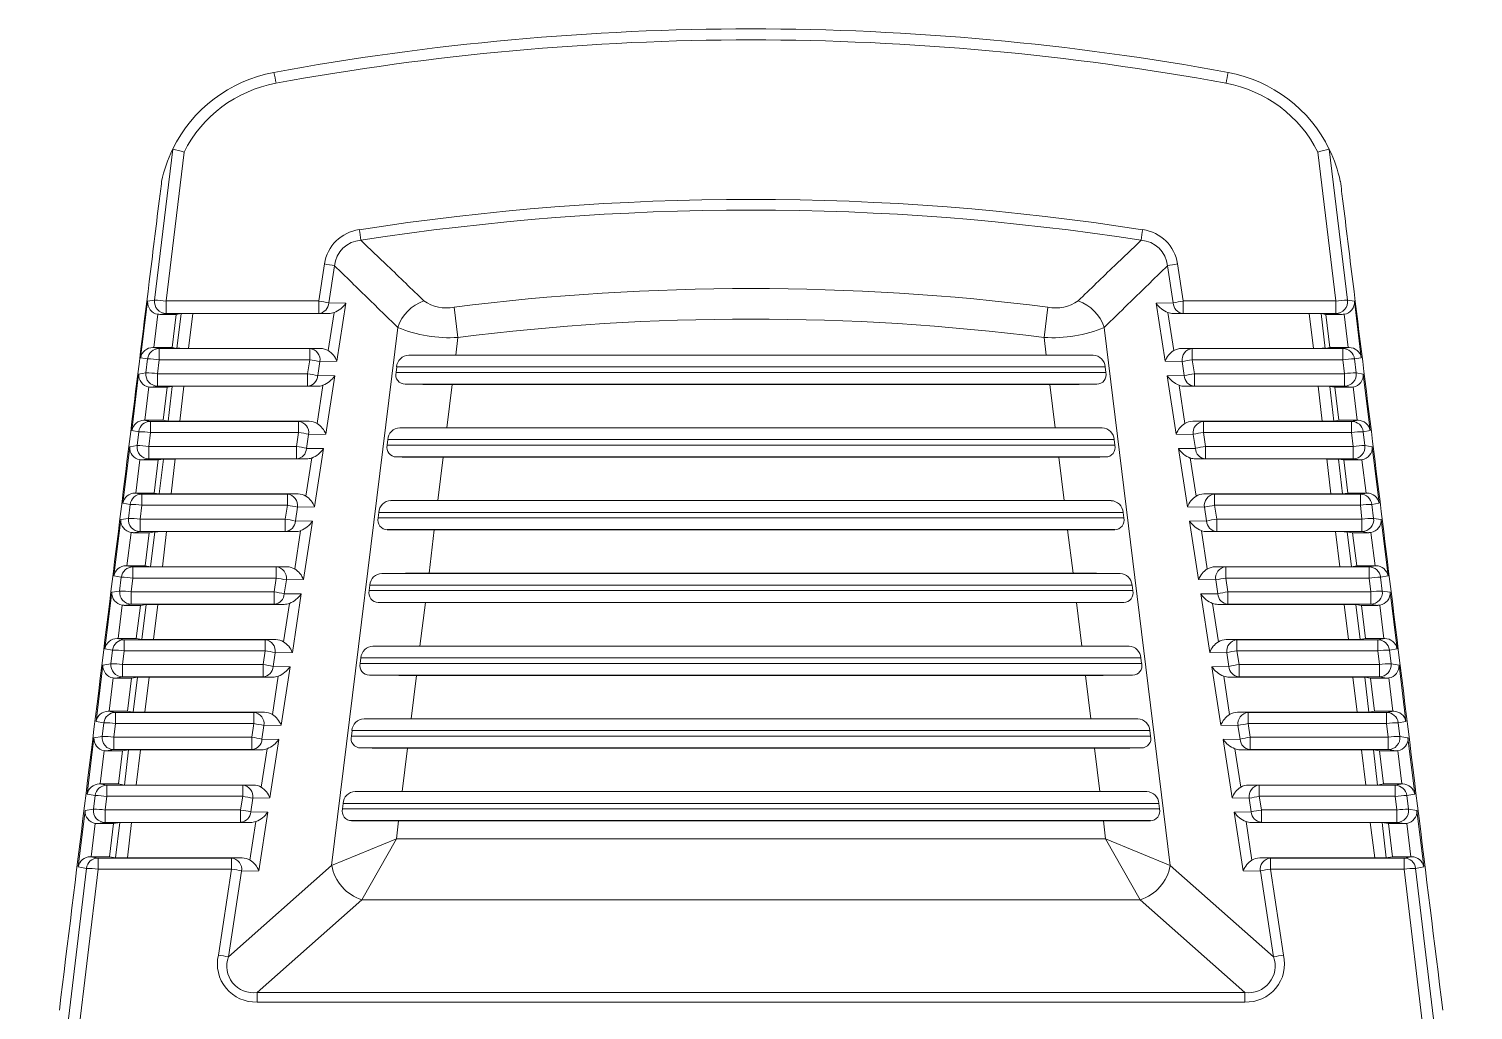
# Model space of a CAD drawing. Extents: x 8 to 113, y 2 to 87.
# Drawn here: x 48.393 to 49.624, y 41.067 to 41.903 of the extents above; entities that cross this region are included whole.
import ezdxf

# ---------------------------------------------------------------- set-up
doc = ezdxf.new("R2010")
doc.units = 0
doc.header["$MEASUREMENT"] = 0
doc.layers.add('OBJECT', color=7, linetype='CONTINUOUS')

msp = doc.modelspace()

# ---------------------------------------------------------------- linework, layer by layer
at = {"layer": 'OBJECT', "linetype": 'Continuous', "lineweight": 15}
for p, q in [((48.5, 41.6719), (48.5154, 41.8006)), ((48.5251, 41.7982), (48.5099, 41.6713)), ((49.4915, 41.7982), (49.5068, 41.6713)), ((49.5167, 41.6719), (49.5012, 41.8006)), ((48.6399, 41.6713), (48.6448, 41.7029)), ((48.6534, 41.7013), (48.6485, 41.6697)), ((49.3633, 41.7013), (49.3681, 41.6697)), ((49.3767, 41.6713), (49.3719, 41.7029)), ((48.4881, 41.6229), (48.494, 41.671)), ((48.494, 41.671), (48.5, 41.6719)), ((48.5099, 41.6713), (48.6399, 41.6713)), ((48.5099, 41.6713), (48.5099, 41.6607)), ((48.6399, 41.6713), (48.6399, 41.6607)), ((48.6485, 41.6697), (48.663, 41.6695)), ((48.663, 41.6695), (48.6554, 41.6199)), ((49.3536, 41.6695), (49.3681, 41.6697)), ((49.3612, 41.6199), (49.3536, 41.6695)), ((49.3767, 41.6713), (49.5068, 41.6713)), ((49.3767, 41.6607), (49.3767, 41.6713)), ((49.5068, 41.6607), (49.5068, 41.6713)), ((49.5167, 41.6719), (49.5226, 41.671)), ((49.5226, 41.671), (49.5285, 41.6229)), ((48.5027, 41.66), (48.4993, 41.6316)), ((48.5099, 41.6607), (48.5045, 41.6598)), ((48.5183, 41.6598), (48.5045, 41.6598)), ((48.6399, 41.6607), (48.5099, 41.6607)), ((48.5149, 41.6316), (48.5183, 41.6598)), ((48.5183, 41.6598), (48.5225, 41.6605)), ((48.5189, 41.6309), (48.5225, 41.6605)), ((48.5325, 41.6606), (48.5289, 41.6308)), ((48.5325, 41.6606), (48.6484, 41.6606)), ((48.6484, 41.6606), (48.6399, 41.6607)), ((48.648, 41.629), (48.653, 41.6614)), ((48.7553, 41.666), (48.7585, 41.6403)), ((49.2613, 41.666), (49.2581, 41.6403)), ((49.3637, 41.6614), (49.3687, 41.629)), ((49.3767, 41.6607), (49.3683, 41.6606)), ((49.4842, 41.6606), (49.3683, 41.6606)), ((49.5068, 41.6607), (49.3767, 41.6607)), ((49.4878, 41.6308), (49.4842, 41.6606)), ((49.4983, 41.6598), (49.4942, 41.6605)), ((49.4942, 41.6605), (49.4977, 41.6309)), ((49.4983, 41.6598), (49.5122, 41.6598)), ((49.5018, 41.6316), (49.4983, 41.6598)), ((49.5122, 41.6598), (49.5068, 41.6607)), ((49.5174, 41.6316), (49.5139, 41.66)), ((48.6509, 41.19), (48.7072, 41.6488)), ((49.3657, 41.19), (49.3094, 41.6488)), ((48.4985, 41.6316), (48.5039, 41.6307)), ((48.4985, 41.6316), (48.4993, 41.6316)), ((48.4993, 41.6316), (48.5149, 41.6316)), ((48.5189, 41.6309), (48.5149, 41.6316)), ((48.7585, 41.6403), (48.7567, 41.6252)), ((49.2581, 41.6403), (49.2599, 41.6252)), ((49.4977, 41.6309), (49.5018, 41.6316)), ((49.5174, 41.6316), (49.5018, 41.6316)), ((49.5128, 41.6307), (49.5181, 41.6316)), ((49.5174, 41.6316), (49.5181, 41.6316)), ((48.494, 41.6219), (48.4881, 41.6229)), ((48.4925, 41.61), (48.494, 41.6219)), ((48.5039, 41.6212), (48.5024, 41.6093)), ((48.5039, 41.6307), (48.5039, 41.6212)), ((48.5039, 41.6307), (48.6322, 41.6307)), ((48.6322, 41.6212), (48.5039, 41.6212)), ((48.6414, 41.6308), (48.5289, 41.6308)), ((48.6304, 41.6093), (48.6322, 41.6212)), ((48.6322, 41.6307), (48.6414, 41.6308)), ((48.6322, 41.6212), (48.6322, 41.6307)), ((48.6408, 41.6196), (48.639, 41.6077)), ((48.6554, 41.6199), (48.6408, 41.6196)), ((48.7166, 41.6251), (49.3, 41.6251)), ((49.2599, 41.6252), (48.7567, 41.6252)), ((49.3758, 41.6196), (49.3612, 41.6199)), ((49.3753, 41.6308), (49.3844, 41.6307)), ((49.3753, 41.6308), (49.4878, 41.6308)), ((49.3776, 41.6077), (49.3758, 41.6196)), ((49.3844, 41.6307), (49.3844, 41.6212)), ((49.3844, 41.6307), (49.5128, 41.6307)), ((49.3844, 41.6212), (49.3862, 41.6093)), ((49.5128, 41.6212), (49.3844, 41.6212)), ((49.5128, 41.6212), (49.5128, 41.6307)), ((49.5142, 41.6093), (49.5128, 41.6212)), ((49.5285, 41.6229), (49.5227, 41.6219)), ((49.5227, 41.6219), (49.5241, 41.61)), ((48.4805, 41.5609), (48.4864, 41.609)), ((48.4864, 41.609), (48.4925, 41.61)), ((48.5024, 41.6093), (48.5024, 41.5988)), ((48.5024, 41.6093), (48.6304, 41.6093)), ((48.6304, 41.5988), (48.6304, 41.6093)), ((48.639, 41.6077), (48.6535, 41.6075)), ((48.6535, 41.6075), (48.6459, 41.5578)), ((48.7058, 41.6104), (48.7064, 41.6151)), ((48.7058, 41.6104), (49.3109, 41.6104)), ((49.3103, 41.6151), (48.7064, 41.6151)), ((49.3109, 41.6104), (49.3103, 41.6151)), ((49.3631, 41.6075), (49.3776, 41.6077)), ((49.3707, 41.5578), (49.3631, 41.6075)), ((49.3862, 41.6093), (49.3862, 41.5988)), ((49.3862, 41.6093), (49.5142, 41.6093)), ((49.5142, 41.5988), (49.5142, 41.6093)), ((49.5241, 41.61), (49.5302, 41.609)), ((49.5302, 41.609), (49.5361, 41.5609)), ((48.4951, 41.598), (48.4916, 41.5696)), ((48.5024, 41.5988), (48.4969, 41.5978)), ((48.5107, 41.5978), (48.4969, 41.5978)), ((48.6304, 41.5988), (48.5024, 41.5988)), ((48.5073, 41.5696), (48.5107, 41.5978)), ((48.5107, 41.5978), (48.515, 41.5985)), ((48.5115, 41.5689), (48.515, 41.5985)), ((48.525, 41.5986), (48.5215, 41.5688)), ((48.525, 41.5986), (48.6389, 41.5986)), ((48.6389, 41.5986), (48.6304, 41.5988)), ((48.6385, 41.567), (48.6435, 41.5994)), ((49.3031, 41.6004), (48.7136, 41.6004)), ((48.7536, 41.6002), (48.7491, 41.5632)), ((48.7536, 41.6002), (49.263, 41.6002)), ((49.263, 41.6002), (49.2676, 41.5632)), ((49.3732, 41.5994), (49.3782, 41.567)), ((49.3862, 41.5988), (49.3778, 41.5986)), ((49.4916, 41.5986), (49.3778, 41.5986)), ((49.5142, 41.5988), (49.3862, 41.5988)), ((49.4952, 41.5688), (49.4916, 41.5986)), ((49.5059, 41.5978), (49.5016, 41.5985)), ((49.5016, 41.5985), (49.5052, 41.5689)), ((49.5059, 41.5978), (49.5198, 41.5978)), ((49.5094, 41.5696), (49.5059, 41.5978)), ((49.5198, 41.5978), (49.5142, 41.5988)), ((49.525, 41.5696), (49.5215, 41.598)), ((48.4865, 41.5599), (48.4805, 41.5609)), ((48.4851, 41.548), (48.4865, 41.5599)), ((48.4909, 41.5696), (48.4964, 41.5687)), ((48.4909, 41.5696), (48.4916, 41.5696)), ((48.4916, 41.5696), (48.5073, 41.5696)), ((48.4964, 41.5592), (48.495, 41.5473)), ((48.4964, 41.5687), (48.4964, 41.5592)), ((48.4964, 41.5687), (48.6227, 41.5687)), ((48.6227, 41.5592), (48.4964, 41.5592)), ((48.5115, 41.5689), (48.5073, 41.5696)), ((48.6318, 41.5688), (48.5215, 41.5688)), ((48.6209, 41.5473), (48.6227, 41.5592)), ((48.6227, 41.5687), (48.6318, 41.5688)), ((48.6227, 41.5592), (48.6227, 41.5687)), ((48.6313, 41.5576), (48.6295, 41.5457)), ((48.6459, 41.5578), (48.6313, 41.5576)), ((48.709, 41.5631), (49.3077, 41.5631)), ((49.2676, 41.5632), (48.7491, 41.5632)), ((49.3853, 41.5576), (49.3707, 41.5578)), ((49.3848, 41.5688), (49.3939, 41.5687)), ((49.3848, 41.5688), (49.4952, 41.5688)), ((49.3872, 41.5457), (49.3853, 41.5576)), ((49.3939, 41.5687), (49.3939, 41.5592)), ((49.3939, 41.5687), (49.5202, 41.5687)), ((49.3939, 41.5592), (49.3958, 41.5473)), ((49.5202, 41.5592), (49.3939, 41.5592)), ((49.5052, 41.5689), (49.5094, 41.5696)), ((49.525, 41.5696), (49.5094, 41.5696)), ((49.5202, 41.5687), (49.5257, 41.5696)), ((49.5202, 41.5592), (49.5202, 41.5687)), ((49.5216, 41.5473), (49.5202, 41.5592)), ((49.525, 41.5696), (49.5257, 41.5696)), ((49.5361, 41.5609), (49.5301, 41.5599)), ((49.5301, 41.5599), (49.5316, 41.548)), ((48.4729, 41.4989), (48.4788, 41.547)), ((48.4788, 41.547), (48.4851, 41.548)), ((48.495, 41.5473), (48.495, 41.5368)), ((48.495, 41.5473), (48.6209, 41.5473)), ((48.6209, 41.5368), (48.6209, 41.5473)), ((48.6295, 41.5457), (48.644, 41.5455)), ((48.644, 41.5455), (48.6364, 41.4958)), ((48.6982, 41.5484), (48.6987, 41.5531)), ((48.6982, 41.5484), (49.3185, 41.5484)), ((49.3179, 41.5531), (48.6987, 41.5531)), ((49.3185, 41.5484), (49.3179, 41.5531)), ((49.3726, 41.5455), (49.3872, 41.5457)), ((49.3803, 41.4958), (49.3726, 41.5455)), ((49.3958, 41.5473), (49.3958, 41.5368)), ((49.3958, 41.5473), (49.5216, 41.5473)), ((49.5216, 41.5368), (49.5216, 41.5473)), ((49.5316, 41.548), (49.5378, 41.547)), ((49.5378, 41.547), (49.5438, 41.4989)), ((48.4875, 41.536), (48.484, 41.5076)), ((48.495, 41.5368), (48.4892, 41.5358)), ((48.5031, 41.5358), (48.4892, 41.5358)), ((48.6209, 41.5368), (48.495, 41.5368)), ((48.4997, 41.5076), (48.5031, 41.5358)), ((48.5031, 41.5358), (48.5076, 41.5366)), ((48.504, 41.5069), (48.5076, 41.5366)), ((48.5176, 41.5367), (48.514, 41.5068)), ((48.5176, 41.5367), (48.6294, 41.5367)), ((48.6294, 41.5367), (48.6209, 41.5368)), ((48.629, 41.5049), (48.634, 41.5375)), ((49.3107, 41.5384), (48.706, 41.5384)), ((48.746, 41.5382), (48.7415, 41.5012)), ((48.746, 41.5382), (49.2706, 41.5382)), ((49.2706, 41.5382), (49.2752, 41.5012)), ((49.3827, 41.5375), (49.3877, 41.5049)), ((49.3958, 41.5368), (49.3873, 41.5367)), ((49.4991, 41.5367), (49.3873, 41.5367)), ((49.5216, 41.5368), (49.3958, 41.5368)), ((49.5026, 41.5068), (49.4991, 41.5367)), ((49.5135, 41.5358), (49.5091, 41.5366)), ((49.5091, 41.5366), (49.5126, 41.5069)), ((49.5135, 41.5358), (49.5274, 41.5358)), ((49.517, 41.5076), (49.5135, 41.5358)), ((49.5274, 41.5358), (49.5216, 41.5368)), ((49.5326, 41.5076), (49.5291, 41.536)), ((48.4791, 41.4979), (48.4729, 41.4989)), ((48.4777, 41.486), (48.4791, 41.4979)), ((48.4833, 41.5076), (48.489, 41.5066)), ((48.4833, 41.5076), (48.484, 41.5076)), ((48.484, 41.5076), (48.4997, 41.5076)), ((48.489, 41.4972), (48.4876, 41.4853)), ((48.489, 41.5066), (48.489, 41.4972)), ((48.489, 41.5066), (48.6132, 41.5066)), ((48.6132, 41.4972), (48.489, 41.4972)), ((48.504, 41.5069), (48.4997, 41.5076)), ((48.6223, 41.5068), (48.514, 41.5068)), ((48.6114, 41.4853), (48.6132, 41.4972)), ((48.6132, 41.5066), (48.6223, 41.5068)), ((48.6132, 41.4972), (48.6132, 41.5066)), ((48.7014, 41.5011), (49.3153, 41.5011)), ((49.2752, 41.5012), (48.7415, 41.5012)), ((49.3943, 41.5068), (49.4034, 41.5066)), ((49.3943, 41.5068), (49.5026, 41.5068)), ((49.4034, 41.5066), (49.4034, 41.4972)), ((49.4034, 41.5066), (49.5277, 41.5066)), ((49.4034, 41.4972), (49.4053, 41.4853)), ((49.5277, 41.4972), (49.4034, 41.4972)), ((49.5126, 41.5069), (49.517, 41.5076)), ((49.5326, 41.5076), (49.517, 41.5076)), ((49.5277, 41.5066), (49.5333, 41.5076)), ((49.5277, 41.4972), (49.5277, 41.5066)), ((49.5291, 41.4853), (49.5277, 41.4972)), ((49.5326, 41.5076), (49.5333, 41.5076)), ((49.5438, 41.4989), (49.5376, 41.4979)), ((49.5376, 41.4979), (49.539, 41.486)), ((48.4653, 41.4369), (48.4712, 41.485)), ((48.4712, 41.485), (48.4777, 41.486)), ((48.4876, 41.4853), (48.4876, 41.4748)), ((48.4876, 41.4853), (48.6114, 41.4853)), ((48.6114, 41.4748), (48.6114, 41.4853)), ((48.6218, 41.4956), (48.62, 41.4838)), ((48.62, 41.4838), (48.6345, 41.4835)), ((48.6364, 41.4958), (48.6218, 41.4956)), ((48.6905, 41.4864), (48.6911, 41.4911)), ((48.6905, 41.4864), (49.3261, 41.4864)), ((49.3255, 41.4911), (48.6911, 41.4911)), ((49.3261, 41.4864), (49.3255, 41.4911)), ((49.3949, 41.4956), (49.3803, 41.4958)), ((49.3821, 41.4835), (49.3967, 41.4838)), ((49.3967, 41.4838), (49.3949, 41.4956)), ((49.4053, 41.4853), (49.4053, 41.4748)), ((49.4053, 41.4853), (49.5291, 41.4853)), ((49.5291, 41.4748), (49.5291, 41.4853)), ((49.539, 41.486), (49.5455, 41.485)), ((49.5455, 41.485), (49.5514, 41.4369)), ((48.4799, 41.474), (48.4764, 41.4456)), ((48.4876, 41.4748), (48.4816, 41.4738)), ((48.4955, 41.4738), (48.4816, 41.4738)), ((48.6114, 41.4748), (48.4876, 41.4748)), ((48.492, 41.4456), (48.4955, 41.4738)), ((48.4955, 41.4738), (48.5002, 41.4746)), ((48.4966, 41.4448), (48.5002, 41.4746)), ((48.5102, 41.4747), (48.5066, 41.4447)), ((48.5102, 41.4747), (48.6198, 41.4747)), ((48.6198, 41.4747), (48.6114, 41.4748)), ((48.6194, 41.4429), (48.6244, 41.4755)), ((48.6345, 41.4835), (48.6269, 41.4338)), ((49.3183, 41.4764), (48.6983, 41.4764)), ((48.7384, 41.4762), (48.7339, 41.4392)), ((48.7384, 41.4762), (49.2782, 41.4762)), ((49.2782, 41.4762), (49.2828, 41.4392)), ((49.3898, 41.4338), (49.3821, 41.4835)), ((49.3922, 41.4755), (49.3972, 41.4429)), ((49.4053, 41.4748), (49.3968, 41.4747)), ((49.5065, 41.4747), (49.3968, 41.4747)), ((49.5291, 41.4748), (49.4053, 41.4748)), ((49.5101, 41.4447), (49.5065, 41.4747)), ((49.5211, 41.4738), (49.5165, 41.4746)), ((49.5165, 41.4746), (49.5201, 41.4448)), ((49.5211, 41.4738), (49.535, 41.4738)), ((49.5246, 41.4456), (49.5211, 41.4738)), ((49.535, 41.4738), (49.5291, 41.4748)), ((49.5402, 41.4456), (49.5367, 41.474)), ((48.4716, 41.4358), (48.4653, 41.4369)), ((48.4702, 41.4241), (48.4716, 41.4358)), ((48.4757, 41.4456), (48.4815, 41.4446)), ((48.4757, 41.4456), (48.4764, 41.4456)), ((48.4764, 41.4456), (48.492, 41.4456)), ((48.4815, 41.4351), (48.4801, 41.4234)), ((48.4815, 41.4446), (48.4815, 41.4351)), ((48.4815, 41.4446), (48.6037, 41.4446)), ((48.6037, 41.4351), (48.4815, 41.4351)), ((48.4966, 41.4448), (48.492, 41.4456)), ((48.6128, 41.4447), (48.5066, 41.4447)), ((48.6019, 41.4234), (48.6037, 41.4351)), ((48.6037, 41.4446), (48.6128, 41.4447)), ((48.6037, 41.4351), (48.6037, 41.4446)), ((48.6938, 41.4391), (49.3229, 41.4391)), ((49.2828, 41.4392), (48.7339, 41.4392)), ((49.4039, 41.4447), (49.413, 41.4446)), ((49.4039, 41.4447), (49.5101, 41.4447)), ((49.413, 41.4446), (49.413, 41.4351)), ((49.413, 41.4446), (49.5351, 41.4446)), ((49.413, 41.4351), (49.4148, 41.4234)), ((49.5351, 41.4351), (49.413, 41.4351)), ((49.5201, 41.4448), (49.5246, 41.4456)), ((49.5402, 41.4456), (49.5246, 41.4456)), ((49.5351, 41.4446), (49.5409, 41.4456)), ((49.5351, 41.4351), (49.5351, 41.4446)), ((49.5365, 41.4234), (49.5351, 41.4351)), ((49.5402, 41.4456), (49.5409, 41.4456)), ((49.5514, 41.4369), (49.545, 41.4358)), ((49.545, 41.4358), (49.5464, 41.4241)), ((48.4577, 41.3749), (48.4636, 41.423)), ((48.4636, 41.423), (48.4702, 41.4241)), ((48.4801, 41.4234), (48.4801, 41.4128)), ((48.4801, 41.4234), (48.6019, 41.4234)), ((48.6019, 41.4128), (48.6019, 41.4234)), ((48.6123, 41.4336), (48.6105, 41.4218)), ((48.6269, 41.4338), (48.6123, 41.4336)), ((48.6829, 41.4244), (48.6835, 41.4291)), ((48.6829, 41.4244), (49.3337, 41.4244)), ((49.3331, 41.4291), (48.6835, 41.4291)), ((49.3337, 41.4244), (49.3331, 41.4291)), ((49.4044, 41.4336), (49.3898, 41.4338)), ((49.4062, 41.4218), (49.4044, 41.4336)), ((49.4148, 41.4234), (49.4148, 41.4128)), ((49.4148, 41.4234), (49.5365, 41.4234)), ((49.5365, 41.4128), (49.5365, 41.4234)), ((49.5464, 41.4241), (49.5531, 41.423)), ((49.5531, 41.423), (49.559, 41.3749)), ((48.4723, 41.412), (48.4688, 41.3836)), ((48.4801, 41.4128), (48.474, 41.4118)), ((48.4879, 41.4118), (48.474, 41.4118)), ((48.6019, 41.4128), (48.4801, 41.4128)), ((48.4844, 41.3836), (48.4879, 41.4118)), ((48.4879, 41.4118), (48.4927, 41.4126)), ((48.4891, 41.3828), (48.4927, 41.4126)), ((48.5027, 41.4127), (48.4991, 41.3827)), ((48.5027, 41.4127), (48.6103, 41.4127)), ((48.6103, 41.4127), (48.6019, 41.4128)), ((48.6099, 41.3809), (48.6149, 41.4135)), ((48.6105, 41.4218), (48.625, 41.4216)), ((48.625, 41.4216), (48.6174, 41.3717)), ((49.3259, 41.4144), (48.6907, 41.4144)), ((48.7308, 41.4142), (48.7262, 41.3772)), ((48.7308, 41.4142), (49.2859, 41.4142)), ((49.2859, 41.4142), (49.2904, 41.3772)), ((49.3917, 41.4216), (49.4062, 41.4218)), ((49.3993, 41.3717), (49.3917, 41.4216)), ((49.4017, 41.4135), (49.4067, 41.3809)), ((49.4148, 41.4128), (49.4063, 41.4127)), ((49.5139, 41.4127), (49.4063, 41.4127)), ((49.5365, 41.4128), (49.4148, 41.4128)), ((49.5175, 41.3827), (49.5139, 41.4127)), ((49.5288, 41.4118), (49.5239, 41.4126)), ((49.5239, 41.4126), (49.5275, 41.3828)), ((49.5288, 41.4118), (49.5426, 41.4118)), ((49.5322, 41.3836), (49.5288, 41.4118)), ((49.5426, 41.4118), (49.5365, 41.4128)), ((49.5478, 41.3836), (49.5444, 41.412)), ((48.4642, 41.3738), (48.4577, 41.3749)), ((48.4628, 41.3621), (48.4642, 41.3738)), ((48.4681, 41.3836), (48.4741, 41.3826)), ((48.4681, 41.3836), (48.4688, 41.3836)), ((48.4688, 41.3836), (48.4844, 41.3836)), ((48.4741, 41.3731), (48.4727, 41.3614)), ((48.4741, 41.3826), (48.4741, 41.3731)), ((48.4741, 41.3826), (48.5942, 41.3826)), ((48.5942, 41.3731), (48.4741, 41.3731)), ((48.4891, 41.3828), (48.4844, 41.3836)), ((48.6033, 41.3827), (48.4991, 41.3827)), ((48.5924, 41.3614), (48.5942, 41.3731)), ((48.5942, 41.3826), (48.6033, 41.3827)), ((48.5942, 41.3731), (48.5942, 41.3826)), ((48.6861, 41.3771), (49.3305, 41.3771)), ((49.2904, 41.3772), (48.7262, 41.3772)), ((49.4134, 41.3827), (49.4225, 41.3826)), ((49.4134, 41.3827), (49.5175, 41.3827)), ((49.4225, 41.3826), (49.4225, 41.3731)), ((49.4225, 41.3826), (49.5425, 41.3826)), ((49.4225, 41.3731), (49.4243, 41.3614)), ((49.5425, 41.3731), (49.4225, 41.3731)), ((49.5275, 41.3828), (49.5322, 41.3836)), ((49.5478, 41.3836), (49.5322, 41.3836)), ((49.5425, 41.3826), (49.5486, 41.3836)), ((49.5425, 41.3731), (49.5425, 41.3826)), ((49.5439, 41.3614), (49.5425, 41.3731)), ((49.5478, 41.3836), (49.5486, 41.3836)), ((49.559, 41.3749), (49.5525, 41.3738)), ((49.5525, 41.3738), (49.5539, 41.3621)), ((48.4501, 41.3129), (48.456, 41.361)), ((48.456, 41.361), (48.4628, 41.3621)), ((48.4727, 41.3614), (48.4727, 41.3509)), ((48.4727, 41.3614), (48.5924, 41.3614)), ((48.5924, 41.3509), (48.5924, 41.3614)), ((48.6028, 41.3715), (48.601, 41.3598)), ((48.6174, 41.3717), (48.6028, 41.3715)), ((48.6753, 41.3624), (48.6759, 41.3671)), ((48.6753, 41.3624), (49.3413, 41.3624)), ((49.3407, 41.3671), (48.6759, 41.3671)), ((49.3413, 41.3624), (49.3407, 41.3671)), ((49.4139, 41.3715), (49.3993, 41.3717)), ((49.4157, 41.3598), (49.4139, 41.3715)), ((49.4243, 41.3614), (49.4243, 41.3509)), ((49.4243, 41.3614), (49.5439, 41.3614)), ((49.5439, 41.3509), (49.5439, 41.3614)), ((49.5539, 41.3621), (49.5607, 41.361)), ((49.5607, 41.361), (49.5666, 41.3129)), ((48.4647, 41.35), (48.4612, 41.3216)), ((48.4727, 41.3509), (48.4664, 41.3498)), ((48.4803, 41.3498), (48.4664, 41.3498)), ((48.5924, 41.3509), (48.4727, 41.3509)), ((48.4768, 41.3216), (48.4803, 41.3498)), ((48.4803, 41.3498), (48.4853, 41.3507)), ((48.4817, 41.3208), (48.4853, 41.3507)), ((48.4953, 41.3507), (48.4917, 41.3207)), ((48.4953, 41.3507), (48.6008, 41.3507)), ((48.6008, 41.3507), (48.5924, 41.3509)), ((48.6004, 41.3188), (48.6054, 41.3516)), ((48.601, 41.3598), (48.6155, 41.3596)), ((48.6155, 41.3596), (48.6078, 41.3097)), ((49.3335, 41.3524), (48.6831, 41.3524)), ((48.7232, 41.3522), (48.7186, 41.3152)), ((48.7232, 41.3522), (49.2935, 41.3522)), ((49.2935, 41.3522), (49.298, 41.3152)), ((49.4012, 41.3596), (49.4157, 41.3598)), ((49.4088, 41.3097), (49.4012, 41.3596)), ((49.4112, 41.3516), (49.4163, 41.3188)), ((49.4243, 41.3509), (49.4158, 41.3507)), ((49.5214, 41.3507), (49.4158, 41.3507)), ((49.5439, 41.3509), (49.4243, 41.3509)), ((49.525, 41.3207), (49.5214, 41.3507)), ((49.5364, 41.3498), (49.5314, 41.3507)), ((49.5314, 41.3507), (49.535, 41.3208)), ((49.5364, 41.3498), (49.5502, 41.3498)), ((49.5398, 41.3216), (49.5364, 41.3498)), ((49.5502, 41.3498), (49.5439, 41.3509)), ((49.5555, 41.3216), (49.552, 41.35)), ((48.4568, 41.3118), (48.4501, 41.3129)), ((48.4554, 41.3001), (48.4568, 41.3118)), ((48.4605, 41.3216), (48.4667, 41.3206)), ((48.4605, 41.3216), (48.4612, 41.3216)), ((48.4612, 41.3216), (48.4768, 41.3216)), ((48.4667, 41.3206), (48.4667, 41.3111)), ((48.4667, 41.3206), (48.5846, 41.3206)), ((48.4817, 41.3208), (48.4768, 41.3216)), ((48.5938, 41.3207), (48.4917, 41.3207)), ((48.5846, 41.3206), (48.5938, 41.3207)), ((48.5846, 41.3111), (48.5846, 41.3206)), ((48.6785, 41.3151), (49.3381, 41.3151)), ((49.298, 41.3152), (48.7186, 41.3152)), ((49.4229, 41.3207), (49.432, 41.3206)), ((49.4229, 41.3207), (49.525, 41.3207)), ((49.432, 41.3206), (49.432, 41.3111)), ((49.432, 41.3206), (49.55, 41.3206)), ((49.535, 41.3208), (49.5398, 41.3216)), ((49.5555, 41.3216), (49.5398, 41.3216)), ((49.55, 41.3206), (49.5562, 41.3216)), ((49.55, 41.3111), (49.55, 41.3206)), ((49.5555, 41.3216), (49.5562, 41.3216)), ((49.5666, 41.3129), (49.5599, 41.3118)), ((49.5599, 41.3118), (49.5613, 41.3001)), ((48.4424, 41.2509), (48.4483, 41.299)), ((48.4483, 41.299), (48.4554, 41.3001)), ((48.4667, 41.3111), (48.4653, 41.2994)), ((48.4653, 41.2994), (48.4653, 41.2889)), ((48.4653, 41.2994), (48.5828, 41.2994)), ((48.5846, 41.3111), (48.4667, 41.3111)), ((48.5828, 41.2994), (48.5846, 41.3111)), ((48.5828, 41.2889), (48.5828, 41.2994)), ((48.5932, 41.3095), (48.5914, 41.2978)), ((48.6078, 41.3097), (48.5932, 41.3095)), ((48.6677, 41.3004), (48.6683, 41.3051)), ((48.6677, 41.3004), (49.3489, 41.3004)), ((49.3484, 41.3051), (48.6683, 41.3051)), ((49.3489, 41.3004), (49.3484, 41.3051)), ((49.4234, 41.3095), (49.4088, 41.3097)), ((49.4252, 41.2978), (49.4234, 41.3095)), ((49.432, 41.3111), (49.4338, 41.2994)), ((49.55, 41.3111), (49.432, 41.3111)), ((49.4338, 41.2994), (49.4338, 41.2889)), ((49.4338, 41.2994), (49.5514, 41.2994)), ((49.5514, 41.2994), (49.55, 41.3111)), ((49.5514, 41.2889), (49.5514, 41.2994)), ((49.5613, 41.3001), (49.5683, 41.299)), ((49.5683, 41.299), (49.5742, 41.2509)), ((48.4571, 41.288), (48.4536, 41.2596)), ((48.4653, 41.2889), (48.4588, 41.2878)), ((48.4727, 41.2878), (48.4588, 41.2878)), ((48.5828, 41.2889), (48.4653, 41.2889)), ((48.4692, 41.2596), (48.4727, 41.2878)), ((48.4727, 41.2878), (48.4778, 41.2887)), ((48.4743, 41.2587), (48.4778, 41.2887)), ((48.4879, 41.2888), (48.4842, 41.2587)), ((48.4879, 41.2888), (48.5913, 41.2888)), ((48.5913, 41.2888), (48.5828, 41.2889)), ((48.5909, 41.2568), (48.5959, 41.2896)), ((48.5914, 41.2978), (48.606, 41.2976)), ((48.606, 41.2976), (48.5983, 41.2477)), ((49.3412, 41.2904), (48.6755, 41.2904)), ((48.7156, 41.2902), (48.711, 41.2532)), ((48.7156, 41.2902), (49.3011, 41.2902)), ((49.3011, 41.2902), (49.3056, 41.2532)), ((49.4107, 41.2976), (49.4252, 41.2978)), ((49.4183, 41.2477), (49.4107, 41.2976)), ((49.4207, 41.2896), (49.4258, 41.2568)), ((49.4338, 41.2889), (49.4253, 41.2888)), ((49.5288, 41.2888), (49.4253, 41.2888)), ((49.5514, 41.2889), (49.4338, 41.2889)), ((49.5324, 41.2587), (49.5288, 41.2888)), ((49.544, 41.2878), (49.5388, 41.2887)), ((49.5388, 41.2887), (49.5424, 41.2587)), ((49.544, 41.2878), (49.5579, 41.2878)), ((49.5474, 41.2596), (49.544, 41.2878)), ((49.5579, 41.2878), (49.5514, 41.2889)), ((49.5631, 41.2596), (49.5596, 41.288)), ((48.4493, 41.2497), (48.4424, 41.2509)), ((48.4479, 41.2381), (48.4493, 41.2497)), ((48.4529, 41.2596), (48.4592, 41.2585)), ((48.4529, 41.2596), (48.4536, 41.2596)), ((48.4536, 41.2596), (48.4692, 41.2596)), ((48.4592, 41.2585), (48.4592, 41.2491)), ((48.4592, 41.2585), (48.5751, 41.2585)), ((48.4743, 41.2587), (48.4692, 41.2596)), ((48.5842, 41.2587), (48.4842, 41.2587)), ((48.5751, 41.2585), (48.5842, 41.2587)), ((48.5751, 41.2491), (48.5751, 41.2585)), ((48.6709, 41.2531), (49.3457, 41.2531)), ((49.3056, 41.2532), (48.711, 41.2532)), ((49.4324, 41.2587), (49.4415, 41.2585)), ((49.4324, 41.2587), (49.5324, 41.2587)), ((49.4415, 41.2585), (49.4415, 41.2491)), ((49.4415, 41.2585), (49.5574, 41.2585)), ((49.5424, 41.2587), (49.5474, 41.2596)), ((49.5631, 41.2596), (49.5474, 41.2596)), ((49.5574, 41.2585), (49.5638, 41.2596)), ((49.5574, 41.2491), (49.5574, 41.2585)), ((49.5631, 41.2596), (49.5638, 41.2596)), ((49.5742, 41.2509), (49.5673, 41.2497)), ((49.5673, 41.2497), (49.5687, 41.2381)), ((48.4407, 41.237), (48.4479, 41.2381)), ((48.4592, 41.2491), (48.4578, 41.2375)), ((48.4578, 41.2375), (48.4578, 41.2269)), ((48.4578, 41.2375), (48.5733, 41.2375)), ((48.5751, 41.2491), (48.4592, 41.2491)), ((48.5733, 41.2375), (48.5751, 41.2491)), ((48.5733, 41.2269), (48.5733, 41.2375)), ((48.5837, 41.2475), (48.5819, 41.2359)), ((48.5983, 41.2477), (48.5837, 41.2475)), ((48.6601, 41.2384), (48.6607, 41.2431)), ((48.6601, 41.2384), (49.3566, 41.2384)), ((49.356, 41.2431), (48.6607, 41.2431)), ((49.3566, 41.2384), (49.356, 41.2431)), ((49.4329, 41.2475), (49.4183, 41.2477)), ((49.4347, 41.2359), (49.4329, 41.2475)), ((49.4415, 41.2491), (49.4433, 41.2375)), ((49.5574, 41.2491), (49.4415, 41.2491)), ((49.4433, 41.2375), (49.4433, 41.2269)), ((49.4433, 41.2375), (49.5588, 41.2375)), ((49.5588, 41.2375), (49.5574, 41.2491)), ((49.5588, 41.2269), (49.5588, 41.2375)), ((49.5687, 41.2381), (49.5759, 41.237)), ((48.4348, 41.1889), (48.4407, 41.237)), ((48.4494, 41.226), (48.446, 41.1976)), ((48.4578, 41.2269), (48.4512, 41.2258)), ((48.4651, 41.2258), (48.4512, 41.2258)), ((48.5733, 41.2269), (48.4578, 41.2269)), ((48.4616, 41.1976), (48.4651, 41.2258)), ((48.4651, 41.2258), (48.4704, 41.2267)), ((48.4668, 41.1967), (48.4704, 41.2267)), ((48.4804, 41.2268), (48.4768, 41.1966)), ((48.4804, 41.2268), (48.5818, 41.2268)), ((48.5818, 41.2268), (48.5733, 41.2269)), ((48.5813, 41.1948), (48.5864, 41.2276)), ((48.5819, 41.2359), (48.5965, 41.2357)), ((48.5965, 41.2357), (48.5888, 41.1857)), ((49.3488, 41.2284), (48.6679, 41.2284)), ((48.708, 41.2282), (48.7061, 41.2129)), ((48.708, 41.2282), (49.3087, 41.2282)), ((49.3087, 41.2282), (49.3106, 41.2129)), ((49.4202, 41.2357), (49.4347, 41.2359)), ((49.4279, 41.1857), (49.4202, 41.2357)), ((49.4303, 41.2276), (49.4353, 41.1948)), ((49.4433, 41.2269), (49.4349, 41.2268)), ((49.5362, 41.2268), (49.4349, 41.2268)), ((49.5588, 41.2269), (49.4433, 41.2269)), ((49.5399, 41.1966), (49.5362, 41.2268)), ((49.5516, 41.2258), (49.5462, 41.2267)), ((49.5462, 41.2267), (49.5498, 41.1967)), ((49.5516, 41.2258), (49.5655, 41.2258)), ((49.5551, 41.1976), (49.5516, 41.2258)), ((49.5655, 41.2258), (49.5588, 41.2269)), ((49.5707, 41.1976), (49.5672, 41.226)), ((49.5759, 41.237), (49.5818, 41.1889)), ((48.6509, 41.19), (48.7061, 41.2129)), ((48.7061, 41.2129), (48.6767, 41.1609)), ((48.7061, 41.2129), (49.3106, 41.2129)), ((49.3657, 41.19), (49.3106, 41.2129)), ((49.3106, 41.2129), (49.3399, 41.1609)), ((48.4419, 41.1877), (48.4348, 41.1889)), ((48.4453, 41.1976), (48.4518, 41.1965)), ((48.4453, 41.1976), (48.446, 41.1976)), ((48.446, 41.1976), (48.4616, 41.1976)), ((48.4518, 41.1965), (48.5656, 41.1965)), ((48.4518, 41.1965), (48.4518, 41.187)), ((48.4668, 41.1967), (48.4616, 41.1976)), ((48.5747, 41.1966), (48.4768, 41.1966)), ((48.563, 41.1122), (48.6509, 41.19)), ((48.5656, 41.1965), (48.5747, 41.1966)), ((48.5656, 41.1965), (48.5656, 41.187)), ((49.4537, 41.1122), (49.3657, 41.19)), ((49.4419, 41.1966), (49.4511, 41.1965)), ((49.4419, 41.1966), (49.5399, 41.1966)), ((49.4511, 41.187), (49.4511, 41.1965)), ((49.4511, 41.1965), (49.5649, 41.1965)), ((49.5498, 41.1967), (49.5551, 41.1976)), ((49.5707, 41.1976), (49.5551, 41.1976)), ((49.5649, 41.1965), (49.5714, 41.1976)), ((49.5649, 41.187), (49.5649, 41.1965)), ((49.5707, 41.1976), (49.5714, 41.1976)), ((49.5818, 41.1889), (49.5748, 41.1877)), ((48.3928, 40.7792), (48.4419, 41.1877)), ((48.4518, 41.187), (48.4027, 40.7782)), ((48.5656, 41.187), (48.4518, 41.187)), ((48.5544, 41.1138), (48.5656, 41.187)), ((48.5742, 41.1854), (48.563, 41.1122)), ((48.5888, 41.1857), (48.5742, 41.1854)), ((49.4425, 41.1854), (49.4279, 41.1857)), ((49.4425, 41.1854), (49.4537, 41.1122)), ((49.4623, 41.1138), (49.4511, 41.187)), ((49.5649, 41.187), (49.4511, 41.187)), ((49.5649, 41.187), (49.6139, 40.7782)), ((49.6238, 40.7792), (49.5748, 41.1877)), ((48.6767, 41.1609), (48.5874, 41.0819)), ((49.3399, 41.1609), (48.6767, 41.1609)), ((49.3399, 41.1609), (49.4293, 41.0819)), ((48.5874, 41.0737), (48.5874, 41.0819)), ((48.5874, 41.0819), (49.4293, 41.0819)), ((49.4293, 41.0737), (49.4293, 41.0819)), ((49.4293, 41.0737), (48.5874, 41.0737))]:
    msp.add_line(p, q, dxfattribs=at)
for centre, radius, start, end in [((49.0083, 39.6532), 2.25, 79.5863, 100.4137), ((49.0083, 39.6538), 2.24, 79.5863, 100.4137), ((48.6233, 41.7481), 0.12, 100.4137, 154.0782), ((48.3632, 41.815), 0.2439, 9.8757, 12.1036), ((49.6535, 41.815), 0.2439, 167.8964, 170.1243), ((49.3933, 41.7481), 0.12, 25.9218, 79.5863), ((48.6233, 41.7487), 0.11, 100.4137, 153.2137), ((49.3933, 41.7487), 0.11, 26.7863, 79.5863), ((48.6233, 41.7481), 0.12, 154.0782, 167.8929), ((48.5051, 41.7378), 0.0636, 71.6681, 80.6794), ((49.5115, 41.7378), 0.0636, 99.3206, 108.3319), ((49.3933, 41.7481), 0.12, 12.1071, 25.9218), ((49.0083, 39.5896), 2.1683, 81.1429, 98.8571), ((49.0083, 39.5891), 2.1597, 81.144, 98.856), ((48.679, 41.6978), 0.0346, 97.4997, 171.5611), ((47.9358, 41.6157), 0.7478, 8.2524, 8.9558), ((50.0809, 41.6157), 0.7478, 171.0442, 171.7476), ((49.3377, 41.6978), 0.0346, 8.4389, 82.5003), ((48.6772, 41.6991), 0.024, 93.3301, 174.7097), ((49.3394, 41.6991), 0.024, 5.2903, 86.6699), ((48.6285, 41.5905), 0.1135, 77.3605, 81.7737), ((49.3881, 41.5905), 0.1135, 98.2263, 102.6395), ((49.0083, 39.6532), 2.0287, 82.8353, 97.1647), ((48.5046, 41.6704), 0.0106, 176.8747, 259.9965), ((48.5099, 41.6707), 0.01, 173.0101, 269.9223), ((48.5012, 41.6182), 0.0537, 80.7128, 91.326), ((48.6237, 41.5589), 0.1135, 77.3605, 81.7737), ((48.6392, 41.67), 0.00928, 274.1928, 358.0838), ((48.6452, 41.6815), 0.0215, 291.1844, 326.005), ((48.7414, 41.6374), 0.036, 109.3269, 161.5399), ((48.7487, 41.6993), 0.0339, 235.4259, 281.2703), ((49.268, 41.6993), 0.0339, 258.7297, 304.5741), ((49.2753, 41.6374), 0.036, 18.4601, 70.6731), ((49.3715, 41.6815), 0.0215, 213.995, 248.8156), ((49.393, 41.5589), 0.1135, 98.2263, 102.6395), ((49.3774, 41.67), 0.00928, 181.9162, 265.8072), ((49.5154, 41.6182), 0.0537, 88.674, 99.2872), ((49.5068, 41.6707), 0.01, 270.0777, 6.9899), ((49.5121, 41.6704), 0.0106, 280.0035, 3.1253), ((48.5045, 41.6699), 0.01, 260.0496, 270.0003), ((48.5301, 41.3354), 0.3252, 89.5896, 91.3522), ((48.6484, 41.6739), 0.0133, 269.963, 290.1387), ((49.0083, 39.6532), 2.0027, 82.8353, 97.1647), ((49.3683, 41.6739), 0.0133, 249.8613, 270.037), ((49.4865, 41.3354), 0.3252, 88.6478, 90.4104), ((49.5122, 41.6699), 0.01, 269.9997, 279.9504), ((48.7509, 41.7526), 0.1126, 247.1986, 273.9109), ((49.2658, 41.7526), 0.1126, 266.0891, 292.8014), ((48.4986, 41.621), 0.0106, 90.207, 169.4701), ((49.5181, 41.621), 0.0106, 10.5299, 89.793), ((48.5039, 41.6207), 0.01, 90.0619, 173.0244), ((48.4952, 41.5682), 0.0537, 80.7128, 91.326), ((48.5266, 41.9535), 0.3226, 268.6411, 270.4144), ((48.6314, 41.6211), 0.0096, 351.0465, 84.6862), ((48.616, 41.5089), 0.1135, 77.3605, 81.7737), ((48.6415, 41.6183), 0.0125, 58.443, 90.4237), ((48.638, 41.6133), 0.0186, 20.7508, 57.6249), ((48.7168, 41.6146), 0.0105, 91.1555, 177.4614), ((48.7546, 36.1519), 5.4733, 89.9782, 90.398), ((49.262, 36.1519), 5.4733, 89.602, 90.0218), ((49.2996, 41.6144), 0.0107, 3.8774, 87.5058), ((49.3786, 41.6133), 0.0186, 122.3751, 159.2492), ((49.3752, 41.6183), 0.0125, 89.5763, 121.557), ((49.3853, 41.6211), 0.0096, 95.3138, 188.9535), ((49.4006, 41.5089), 0.1135, 98.2263, 102.6395), ((49.4901, 41.9535), 0.3226, 269.5856, 271.3589), ((49.5128, 41.6207), 0.01, 6.9756, 89.9381), ((49.5214, 41.5682), 0.0537, 88.674, 99.2872), ((48.497, 41.6084), 0.0106, 176.8747, 259.9965), ((48.5025, 41.6088), 0.01, 173.0101, 269.9223), ((48.4938, 41.5563), 0.0537, 80.7128, 91.326), ((48.6142, 41.4969), 0.1135, 77.3605, 81.7737), ((48.6297, 41.608), 0.00928, 274.1928, 358.0838), ((48.6357, 41.6195), 0.0215, 291.1844, 326.005), ((48.7136, 41.6084), 0.00805, 165.9475, 269.8802), ((49.303, 41.6084), 0.00808, 270.3909, 13.7814), ((49.381, 41.6195), 0.0215, 213.995, 248.8156), ((49.4025, 41.4969), 0.1135, 98.2263, 102.6395), ((49.3869, 41.608), 0.00928, 181.9162, 265.8072), ((49.5142, 41.6088), 0.01, 270.0777, 6.9899), ((49.5229, 41.5563), 0.0537, 88.674, 99.2872), ((49.5197, 41.6084), 0.0106, 280.0035, 3.1253), ((48.4969, 41.6079), 0.01, 260.0496, 270.0003), ((48.5227, 41.2734), 0.3252, 89.5896, 91.3522), ((48.6389, 41.6119), 0.0133, 269.963, 290.1387), ((48.7515, 47.06), 5.4598, 269.6015, 270.022), ((49.2651, 47.06), 5.4598, 269.978, 270.3985), ((49.3778, 41.6119), 0.0133, 249.8613, 270.037), ((49.4939, 41.2734), 0.3252, 88.6478, 90.4104), ((49.5198, 41.6079), 0.01, 269.9997, 279.9504), ((48.491, 41.559), 0.0106, 90.207, 169.4701), ((48.4964, 41.5587), 0.01, 90.0619, 173.0244), ((48.4878, 41.5062), 0.0537, 80.7128, 91.326), ((48.5191, 41.8914), 0.3226, 268.6411, 270.4144), ((48.6218, 41.5591), 0.0096, 351.0465, 84.6862), ((48.6065, 41.4469), 0.1135, 77.3605, 81.7737), ((48.6319, 41.5563), 0.0125, 58.443, 90.4237), ((48.6285, 41.5512), 0.0186, 20.7508, 57.6249), ((48.7092, 41.5526), 0.0105, 91.1555, 177.4614), ((48.747, 36.0899), 5.4733, 89.9782, 90.398), ((49.2696, 36.0899), 5.4733, 89.602, 90.0218), ((49.3072, 41.5524), 0.0107, 3.8774, 87.5058), ((49.3881, 41.5512), 0.0186, 122.3751, 159.2492), ((49.3847, 41.5563), 0.0125, 89.5763, 121.557), ((49.3948, 41.5591), 0.0096, 95.3138, 188.9535), ((49.4102, 41.4469), 0.1135, 98.2263, 102.6395), ((49.4975, 41.8914), 0.3226, 269.5856, 271.3589), ((49.5202, 41.5587), 0.01, 6.9756, 89.9381), ((49.5289, 41.5062), 0.0537, 88.674, 99.2872), ((49.5257, 41.559), 0.0106, 10.5299, 89.793), ((48.4893, 41.5464), 0.0106, 176.8747, 259.9965), ((48.495, 41.5468), 0.01, 173.0101, 269.9223), ((48.4863, 41.4943), 0.0537, 80.7128, 91.326), ((48.6047, 41.435), 0.1135, 77.3605, 81.7737), ((48.6202, 41.546), 0.00928, 274.1928, 358.0838), ((48.6262, 41.5575), 0.0215, 291.1844, 326.005), ((48.706, 41.5464), 0.00805, 165.9475, 269.8802), ((49.3106, 41.5464), 0.00808, 270.3909, 13.7814), ((49.3905, 41.5575), 0.0215, 213.995, 248.8156), ((49.412, 41.435), 0.1135, 98.2263, 102.6395), ((49.3964, 41.546), 0.00928, 181.9162, 265.8072), ((49.5216, 41.5468), 0.01, 270.0777, 6.9899), ((49.5303, 41.4943), 0.0537, 88.674, 99.2872), ((49.5273, 41.5464), 0.0106, 280.0035, 3.1253), ((48.4892, 41.5459), 0.01, 260.0496, 270.0003), ((48.5153, 41.2114), 0.3252, 89.5896, 91.3522), ((48.6294, 41.55), 0.0133, 269.963, 290.1387), ((48.7439, 46.998), 5.4598, 269.6015, 270.022), ((49.2727, 46.998), 5.4598, 269.978, 270.3985), ((49.3873, 41.55), 0.0133, 249.8613, 270.037), ((49.5014, 41.2114), 0.3252, 88.6478, 90.4104), ((49.5274, 41.5459), 0.01, 269.9997, 279.9504), ((48.4834, 41.497), 0.0106, 90.207, 169.4701), ((48.489, 41.4966), 0.01, 90.0619, 173.0244), ((48.4803, 41.4442), 0.0537, 80.7128, 91.326), ((48.5117, 41.8294), 0.3226, 268.6411, 270.4144), ((48.6123, 41.4971), 0.0096, 351.0465, 84.6862), ((48.597, 41.3848), 0.1135, 77.3605, 81.7737), ((48.6224, 41.4943), 0.0125, 58.443, 90.4237), ((48.619, 41.4892), 0.0186, 20.7508, 57.6249), ((48.7016, 41.4906), 0.0105, 91.1555, 177.4614), ((48.7394, 36.0279), 5.4733, 89.9782, 90.398), ((49.2773, 36.0279), 5.4733, 89.602, 90.0218), ((49.3148, 41.4904), 0.0107, 3.8774, 87.5058), ((49.3977, 41.4892), 0.0186, 122.3751, 159.2492), ((49.3942, 41.4943), 0.0125, 89.5763, 121.557), ((49.4043, 41.4971), 0.0096, 95.3138, 188.9535), ((49.4197, 41.3848), 0.1135, 98.2263, 102.6395), ((49.505, 41.8294), 0.3226, 269.5856, 271.3589), ((49.5276, 41.4966), 0.01, 6.9756, 89.9381), ((49.5363, 41.4442), 0.0537, 88.674, 99.2872), ((49.5333, 41.497), 0.0106, 10.5299, 89.793), ((48.4817, 41.4844), 0.0106, 176.8747, 259.9965), ((48.4876, 41.4848), 0.01, 173.0101, 269.9223), ((48.4789, 41.4323), 0.0537, 80.7128, 91.326), ((48.5951, 41.373), 0.1135, 77.3605, 81.7737), ((48.6107, 41.4841), 0.00928, 274.1928, 358.0838), ((48.6984, 41.4844), 0.00805, 165.9475, 269.8802), ((49.3183, 41.4844), 0.00808, 270.3909, 13.7814), ((49.4215, 41.373), 0.1135, 98.2263, 102.6395), ((49.4059, 41.4841), 0.00928, 181.9162, 265.8072), ((49.5291, 41.4848), 0.01, 270.0777, 6.9899), ((49.5377, 41.4323), 0.0537, 88.674, 99.2872), ((49.5349, 41.4844), 0.0106, 280.0035, 3.1253), ((48.4816, 41.4839), 0.01, 260.0496, 270.0003), ((48.5078, 41.1495), 0.3252, 89.5896, 91.3522), ((48.6199, 41.488), 0.0133, 269.963, 290.1387), ((48.6167, 41.4956), 0.0215, 291.1844, 326.005), ((48.7363, 46.936), 5.4598, 269.6015, 270.022), ((49.2803, 46.936), 5.4598, 269.978, 270.3985), ((49.4, 41.4956), 0.0215, 213.995, 248.8156), ((49.3968, 41.488), 0.0133, 249.8613, 270.037), ((49.5088, 41.1495), 0.3252, 88.6478, 90.4104), ((49.535, 41.4839), 0.01, 269.9997, 279.9504), ((48.4757, 41.435), 0.0106, 90.207, 169.4701), ((48.4816, 41.4346), 0.01, 90.0619, 173.0244), ((48.4729, 41.3821), 0.0537, 80.7128, 91.326), ((48.5042, 41.7674), 0.3226, 268.6411, 270.4144), ((48.6028, 41.4351), 0.0096, 351.0465, 84.6862), ((48.5874, 41.3228), 0.1135, 77.3605, 81.7737), ((48.6129, 41.4322), 0.0125, 58.443, 90.4237), ((48.6095, 41.4272), 0.0186, 20.7508, 57.6249), ((48.694, 41.4286), 0.0105, 91.1555, 177.4614), ((48.7318, 35.9659), 5.4733, 89.9782, 90.398), ((49.2849, 35.9659), 5.4733, 89.602, 90.0218), ((49.3224, 41.4284), 0.0107, 3.8774, 87.5058), ((49.4072, 41.4272), 0.0186, 122.3751, 159.2492), ((49.4038, 41.4322), 0.0125, 89.5763, 121.557), ((49.4139, 41.4351), 0.0096, 95.3138, 188.9535), ((49.4292, 41.3228), 0.1135, 98.2263, 102.6395), ((49.5124, 41.7674), 0.3226, 269.5856, 271.3589), ((49.5351, 41.4346), 0.01, 6.9756, 89.9381), ((49.5438, 41.3821), 0.0537, 88.674, 99.2872), ((49.5409, 41.435), 0.0106, 10.5299, 89.793), ((48.4741, 41.4224), 0.0106, 176.8747, 259.9965), ((48.4802, 41.4228), 0.01, 173.0101, 269.9223), ((48.4715, 41.3704), 0.0537, 80.7128, 91.326), ((48.5856, 41.311), 0.1135, 77.3605, 81.7737), ((48.6907, 41.4224), 0.00805, 165.9475, 269.8802), ((49.3259, 41.4224), 0.00808, 270.3909, 13.7814), ((49.431, 41.311), 0.1135, 98.2263, 102.6395), ((49.5365, 41.4228), 0.01, 270.0777, 6.9899), ((49.5452, 41.3704), 0.0537, 88.674, 99.2872), ((49.5425, 41.4224), 0.0106, 280.0035, 3.1253), ((48.474, 41.4219), 0.01, 260.0496, 270.0003), ((48.5004, 41.0875), 0.3252, 89.5896, 91.3522), ((48.6012, 41.4221), 0.00928, 274.1928, 358.0838), ((48.6103, 41.426), 0.0133, 269.963, 290.1387), ((48.6071, 41.4336), 0.0215, 291.1844, 326.005), ((48.7287, 46.874), 5.4598, 269.6015, 270.022), ((49.288, 46.874), 5.4598, 269.978, 270.3985), ((49.4095, 41.4336), 0.0215, 213.995, 248.8156), ((49.4063, 41.426), 0.0133, 249.8613, 270.037), ((49.4155, 41.4221), 0.00928, 181.9162, 265.8072), ((49.5163, 41.0875), 0.3252, 88.6478, 90.4104), ((49.5426, 41.4219), 0.01, 269.9997, 279.9504), ((48.4681, 41.373), 0.0106, 90.207, 169.4701), ((48.4741, 41.3726), 0.01, 90.0619, 173.0244), ((48.4654, 41.3201), 0.0537, 80.7128, 91.326), ((48.4968, 41.7053), 0.3226, 268.6411, 270.4144), ((48.5933, 41.373), 0.0096, 351.0465, 84.6862), ((48.5779, 41.2608), 0.1135, 77.3605, 81.7737), ((48.6034, 41.3702), 0.0125, 58.443, 90.4237), ((48.5999, 41.3652), 0.0186, 20.7508, 57.6249), ((48.6864, 41.3666), 0.0105, 91.1555, 177.4614), ((48.7242, 35.9039), 5.4733, 89.9782, 90.398), ((49.2925, 35.9039), 5.4733, 89.602, 90.0218), ((49.33, 41.3664), 0.0107, 3.8774, 87.5058), ((49.4167, 41.3652), 0.0186, 122.3751, 159.2492), ((49.4133, 41.3702), 0.0125, 89.5763, 121.557), ((49.4234, 41.373), 0.0096, 95.3138, 188.9535), ((49.4387, 41.2608), 0.1135, 98.2263, 102.6395), ((49.5199, 41.7053), 0.3226, 269.5856, 271.3589), ((49.5425, 41.3726), 0.01, 6.9756, 89.9381), ((49.5512, 41.3201), 0.0537, 88.674, 99.2872), ((49.5485, 41.373), 0.0106, 10.5299, 89.793), ((48.4665, 41.3604), 0.0106, 176.8747, 259.9965), ((48.4727, 41.3609), 0.01, 173.0101, 269.9223), ((48.464, 41.3084), 0.0537, 80.7128, 91.326), ((48.5761, 41.2491), 0.1135, 77.3605, 81.7737), ((48.6831, 41.3604), 0.00805, 165.9475, 269.8802), ((49.3335, 41.3604), 0.00808, 270.3909, 13.7814), ((49.4405, 41.2491), 0.1135, 98.2263, 102.6395), ((49.5439, 41.3609), 0.01, 270.0777, 6.9899), ((49.5526, 41.3084), 0.0537, 88.674, 99.2872), ((49.5501, 41.3604), 0.0106, 280.0035, 3.1253), ((48.4664, 41.3599), 0.01, 260.0496, 270.0003), ((48.493, 41.0255), 0.3252, 89.5896, 91.3522), ((48.5917, 41.3601), 0.00928, 274.1928, 358.0838), ((48.6008, 41.364), 0.0133, 269.963, 290.1387), ((48.5976, 41.3716), 0.0215, 291.1844, 326.005), ((48.7211, 46.812), 5.4598, 269.6015, 270.022), ((49.2956, 46.812), 5.4598, 269.978, 270.3985), ((49.419, 41.3716), 0.0215, 213.995, 248.8156), ((49.4158, 41.364), 0.0133, 249.8613, 270.037), ((49.425, 41.3601), 0.00928, 181.9162, 265.8072), ((49.5237, 41.0255), 0.3252, 88.6478, 90.4104), ((49.5502, 41.3599), 0.01, 269.9997, 279.9504), ((48.4605, 41.311), 0.0106, 90.207, 169.4701), ((48.4667, 41.3106), 0.01, 90.0619, 173.0244), ((48.458, 41.2581), 0.0537, 80.7128, 91.326), ((48.4893, 41.6433), 0.3226, 268.6411, 270.4144), ((48.5837, 41.311), 0.0096, 351.0465, 84.6862), ((48.5938, 41.3082), 0.0125, 58.443, 90.4237), ((48.5904, 41.3031), 0.0186, 20.7508, 57.6249), ((48.6787, 41.3046), 0.0105, 91.1555, 177.4614), ((48.7166, 35.8419), 5.4733, 89.9782, 90.398), ((49.3001, 35.8419), 5.4733, 89.602, 90.0218), ((49.3376, 41.3044), 0.0107, 3.8774, 87.5058), ((49.4262, 41.3031), 0.0186, 122.3751, 159.2492), ((49.4228, 41.3082), 0.0125, 89.5763, 121.557), ((49.4329, 41.311), 0.0096, 95.3138, 188.9535), ((49.5273, 41.6433), 0.3226, 269.5856, 271.3589), ((49.55, 41.3106), 0.01, 6.9756, 89.9381), ((49.5587, 41.2581), 0.0537, 88.674, 99.2872), ((49.5561, 41.311), 0.0106, 10.5299, 89.793), ((48.4589, 41.2984), 0.0106, 176.8747, 259.9965), ((48.4653, 41.2989), 0.01, 173.0101, 269.9223), ((48.4566, 41.2464), 0.0537, 80.7128, 91.326), ((48.5666, 41.1871), 0.1135, 77.3605, 81.7737), ((48.5684, 41.1987), 0.1135, 77.3605, 81.7737), ((48.6755, 41.2984), 0.00805, 165.9475, 269.8802), ((49.3411, 41.2984), 0.00808, 270.3909, 13.7814), ((49.4483, 41.1987), 0.1135, 98.2263, 102.6395), ((49.45, 41.1871), 0.1135, 98.2263, 102.6395), ((49.5514, 41.2989), 0.01, 270.0777, 6.9899), ((49.5601, 41.2464), 0.0537, 88.674, 99.2872), ((49.5578, 41.2984), 0.0106, 280.0035, 3.1253), ((48.4588, 41.2979), 0.01, 260.0496, 270.0003), ((48.4855, 40.9636), 0.3252, 89.5896, 91.3522), ((48.5822, 41.2982), 0.00928, 274.1928, 358.0838), ((48.5913, 41.3021), 0.0133, 269.963, 290.1387), ((48.5881, 41.3097), 0.0215, 291.1844, 326.005), ((48.7135, 46.75), 5.4598, 269.6015, 270.022), ((49.3032, 46.75), 5.4598, 269.978, 270.3985), ((49.4285, 41.3097), 0.0215, 213.995, 248.8156), ((49.4253, 41.3021), 0.0133, 249.8613, 270.037), ((49.4345, 41.2982), 0.00928, 181.9162, 265.8072), ((49.5311, 40.9636), 0.3252, 88.6478, 90.4104), ((49.5579, 41.2979), 0.01, 269.9997, 279.9504), ((48.4529, 41.249), 0.0106, 90.207, 169.4701), ((48.4592, 41.2485), 0.01, 90.0619, 173.0244), ((48.4506, 41.196), 0.0537, 80.7128, 91.326), ((48.4819, 41.5813), 0.3226, 268.6411, 270.4144), ((48.5742, 41.249), 0.0096, 351.0465, 84.6862), ((48.5843, 41.2462), 0.0125, 58.443, 90.4237), ((48.5809, 41.2411), 0.0186, 20.7508, 57.6249), ((48.6711, 41.2426), 0.0105, 91.1555, 177.4614), ((48.7089, 35.7799), 5.4733, 89.9782, 90.398), ((49.3077, 35.7799), 5.4733, 89.602, 90.0218), ((49.3453, 41.2424), 0.0107, 3.8774, 87.5058), ((49.4357, 41.2411), 0.0186, 122.3751, 159.2492), ((49.4323, 41.2462), 0.0125, 89.5763, 121.557), ((49.4424, 41.249), 0.0096, 95.3138, 188.9535), ((49.5347, 41.5813), 0.3226, 269.5856, 271.3589), ((49.5574, 41.2485), 0.01, 6.9756, 89.9381), ((49.5661, 41.196), 0.0537, 88.674, 99.2872), ((49.5637, 41.249), 0.0106, 10.5299, 89.793), ((48.4578, 41.2369), 0.01, 173.0101, 269.9223), ((48.4492, 41.1844), 0.0537, 80.7128, 91.326), ((48.5571, 41.1251), 0.1135, 77.3605, 81.7737), ((48.5589, 41.1367), 0.1135, 77.3605, 81.7737), ((48.6679, 41.2364), 0.00805, 165.9475, 269.8802), ((49.3487, 41.2364), 0.00808, 270.3909, 13.7814), ((49.4578, 41.1367), 0.1135, 98.2263, 102.6395), ((49.4596, 41.1251), 0.1135, 98.2263, 102.6395), ((49.5675, 41.1844), 0.0537, 88.674, 99.2872), ((49.5588, 41.2369), 0.01, 270.0777, 6.9899), ((48.4513, 41.2364), 0.0106, 176.8747, 259.9965), ((48.4512, 41.2359), 0.01, 260.0496, 270.0003), ((48.4781, 40.9016), 0.3252, 89.5896, 91.3522), ((48.5727, 41.2362), 0.00928, 274.1928, 358.0838), ((48.5818, 41.2401), 0.0133, 269.963, 290.1387), ((48.5786, 41.2477), 0.0215, 291.1844, 326.005), ((48.7059, 46.688), 5.4598, 269.6015, 270.022), ((49.3108, 46.688), 5.4598, 269.978, 270.3985), ((49.438, 41.2477), 0.0215, 213.995, 248.8156), ((49.4348, 41.2401), 0.0133, 249.8613, 270.037), ((49.444, 41.2362), 0.00928, 181.9162, 265.8072), ((49.5386, 40.9016), 0.3252, 88.6478, 90.4104), ((49.5655, 41.2359), 0.01, 269.9997, 279.9504), ((49.5654, 41.2364), 0.0106, 280.0035, 3.1253), ((48.4453, 41.187), 0.0106, 90.207, 169.4701), ((48.4518, 41.1865), 0.01, 90.0619, 173.0244), ((48.4745, 41.5193), 0.3226, 268.6411, 270.4144), ((48.5647, 41.1869), 0.0096, 351.0465, 84.6862), ((48.5748, 41.1841), 0.0125, 58.443, 90.4237), ((48.5714, 41.1791), 0.0186, 20.7508, 57.6249), ((48.6878, 41.1967), 0.0374, 190.184, 252.816), ((49.3289, 41.1967), 0.0374, 287.184, 349.816), ((49.4453, 41.1791), 0.0186, 122.3751, 159.2492), ((49.4418, 41.1841), 0.0125, 89.5763, 121.557), ((49.4519, 41.1869), 0.0096, 95.3138, 188.9535), ((49.5422, 41.5193), 0.3226, 269.5856, 271.3589), ((49.5649, 41.1865), 0.01, 6.9756, 89.9381), ((49.5714, 41.187), 0.0106, 10.5299, 89.793), ((48.4431, 41.134), 0.0537, 80.7128, 91.326), ((48.5494, 41.0747), 0.1135, 77.3605, 81.7737), ((49.4673, 41.0747), 0.1135, 98.2263, 102.6395), ((49.5735, 41.134), 0.0537, 88.674, 99.2872), ((48.5861, 41.1063), 0.0326, 166.7659, 272.1631), ((48.5381, 41.0015), 0.1135, 77.3605, 81.7737), ((48.5843, 41.1044), 0.0228, 159.9669, 277.6069), ((49.4305, 41.1063), 0.0326, 267.8369, 13.2341), ((49.4323, 41.1044), 0.0228, 262.3931, 20.0331), ((49.4785, 41.0015), 0.1135, 98.2263, 102.6395)]:
    msp.add_arc(centre, radius, start, end, dxfattribs=at)
for points in [[(48.5154, 41.8006), (48.5154, 41.8006)], [(49.5012, 41.8006), (49.5013, 41.8006)], [(48.7072, 41.6488), (48.6534, 41.7013)], [(49.3094, 41.6488), (49.3633, 41.7013)]]:
    msp.add_open_spline(points, degree=1, dxfattribs=at)
for points, knots in [([(48.506, 41.7733), (48.5053, 41.7676), (48.5018, 41.7392), (48.487, 41.6198), (48.4586, 41.39), (48.4331, 41.1829), (48.4188, 41.0669)], [0, 0, 0, 0, 0.024148, 0.120739, 0.507103, 1, 1, 1, 1]), ([(49.5107, 41.7733), (49.5114, 41.7676), (49.5149, 41.7392), (49.5297, 41.6198), (49.5581, 41.39), (49.5836, 41.1829), (49.5979, 41.0669)], [0, 0, 0, 0, 0.024148, 0.120739, 0.507103, 1, 1, 1, 1]), ([(48.6758, 41.723), (48.6834, 41.7158), (48.7013, 41.6987), (48.7192, 41.6814), (48.7295, 41.6714)], [0, 0, 0, 0, 0.422663, 1, 1, 1, 1]), ([(49.3408, 41.723), (49.3332, 41.7158), (49.3153, 41.6987), (49.2975, 41.6814), (49.2872, 41.6714)], [0, 0, 0, 0, 0.422663, 1, 1, 1, 1])]:
    msp.add_open_spline(points, degree=3, knots=knots, dxfattribs=at)

doc.saveas('drawing.dxf')
